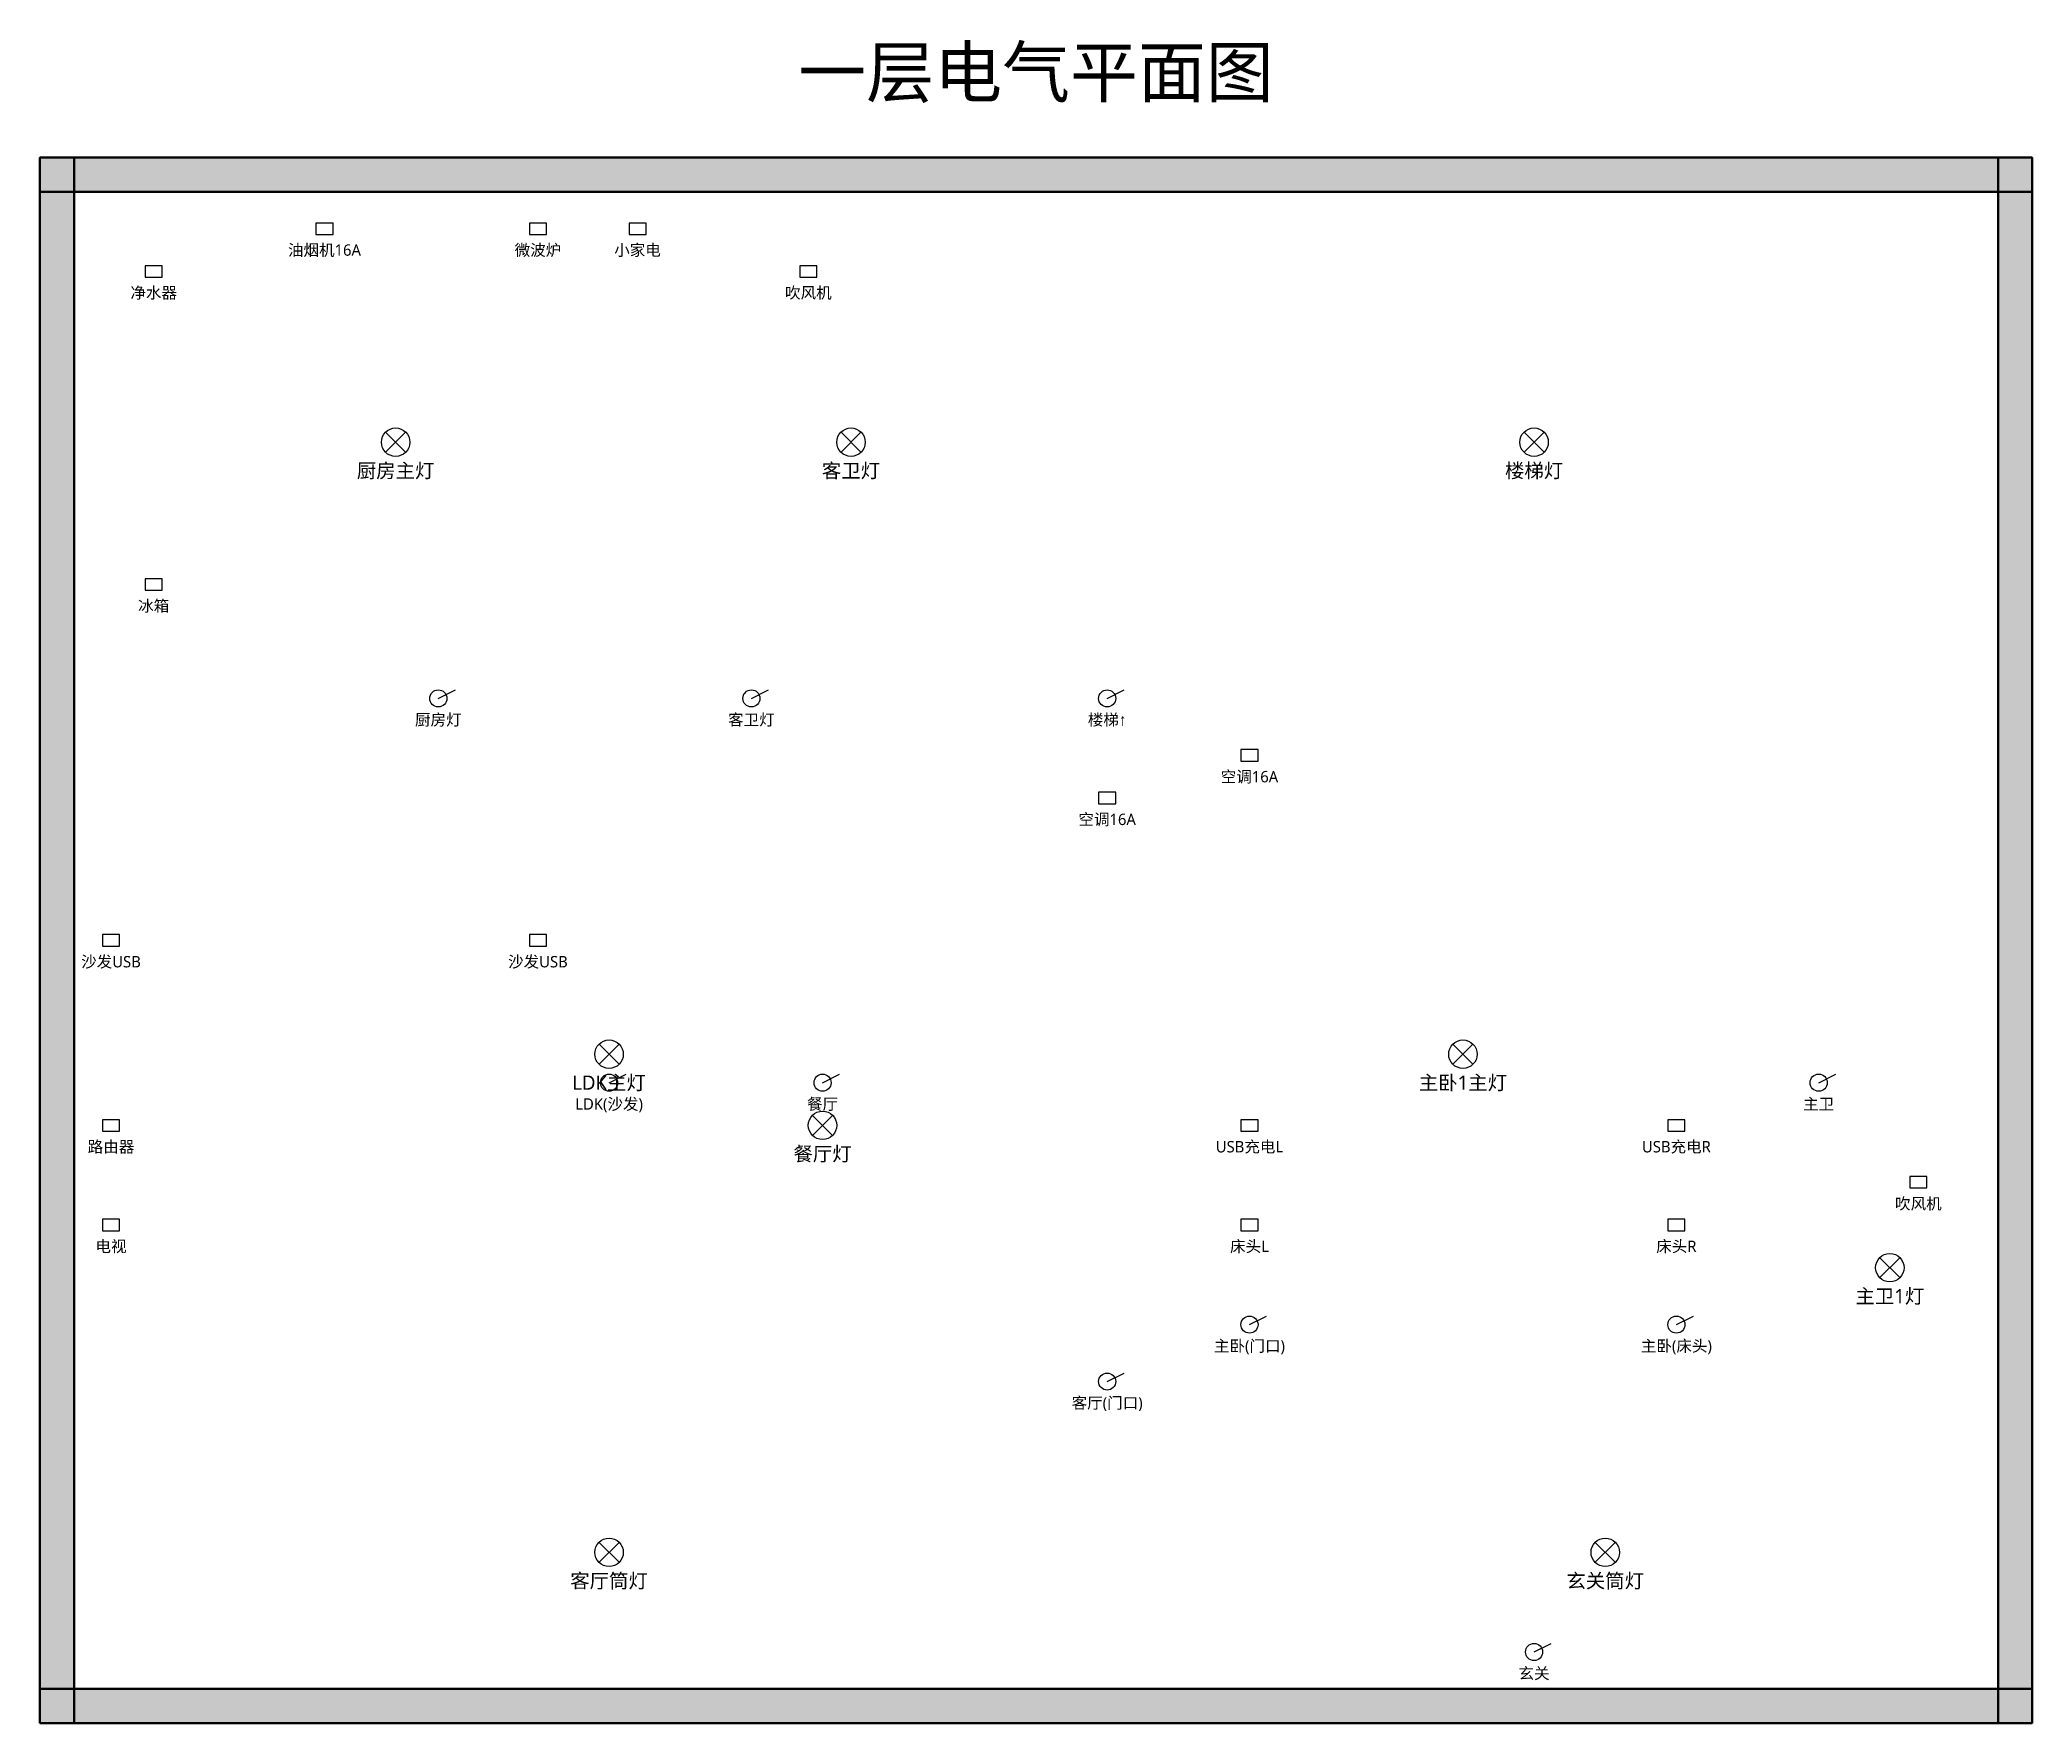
# Model space of a CAD drawing. Header units: millimetres. Extents: x 0 to 14000, y 0 to 11827.
import ezdxf
from ezdxf.enums import TextEntityAlignment as Align

# ---------------------------------------------------------------- set-up
doc = ezdxf.new("R2010")
doc.units = ezdxf.units.MM
for name, color, linetype in [('ELEC-LIGHT', 2, 'Continuous'), ('ELEC-SOCKET', 3, 'Continuous'), ('ELEC-SWITCH', 30, 'Continuous'), ('TEXT', 250, 'Continuous'), ('WALL', 250, 'Continuous'), ('WALL-FILL', 250, 'Continuous')]:
    doc.layers.add(name, color=color, linetype=linetype)
doc.styles.add('CJK', font='NotoSansCJK-Regular.ttc')

msp = doc.modelspace()

# ---------------------------------------------------------------- hatches: boundary and pattern name
at = {"layer": 'WALL-FILL'}
for points in [[(0, 10760), (14000, 10760), (14000, 11000), (0, 11000), (0, 10760)], [(0, 0), (240, 0), (240, 11000), (0, 11000), (0, 0)], [(13760, 0), (14000, 0), (14000, 11000), (13760, 11000), (13760, 0)], [(0, 0), (14000, 0), (14000, 240), (0, 240), (0, 0)]]:
    msp.add_hatch(color=250, dxfattribs=at).paths.add_polyline_path(points)

# ---------------------------------------------------------------- linework, layer by layer
at = {"layer": 'ELEC-LIGHT', "color": 2}
for p, q in [((2430, 8930), (2570, 9070)), ((2430, 9070), (2570, 8930)), ((5630, 8930), (5770, 9070)), ((5630, 9070), (5770, 8930)), ((10430, 8930), (10570, 9070)), ((10430, 9070), (10570, 8930)), ((3930, 4630), (4070, 4770)), ((3930, 4770), (4070, 4630)), ((9930, 4630), (10070, 4770)), ((9930, 4770), (10070, 4630)), ((5430, 4130), (5570, 4270)), ((5430, 4270), (5570, 4130)), ((12930, 3130), (13070, 3270)), ((12930, 3270), (13070, 3130)), ((3930, 1130), (4070, 1270)), ((3930, 1270), (4070, 1130)), ((10930, 1130), (11070, 1270)), ((10930, 1270), (11070, 1130))]:
    msp.add_line(p, q, dxfattribs=at)
for centre in [(2500, 9000), (5700, 9000), (10500, 9000), (4000, 4700), (10000, 4700), (5500, 4200), (13000, 3200), (4000, 1200), (11000, 1200)]:
    msp.add_circle(centre, 100, dxfattribs=at)
at = {"layer": 'ELEC-SOCKET', "color": 3}
for points in [[(1940, 10460), (2060, 10460), (2060, 10540), (1940, 10540), (1940, 10460)], [(3440, 10460), (3560, 10460), (3560, 10540), (3440, 10540), (3440, 10460)], [(4140, 10460), (4260, 10460), (4260, 10540), (4140, 10540), (4140, 10460)], [(740, 10160), (860, 10160), (860, 10240), (740, 10240), (740, 10160)], [(5340, 10160), (5460, 10160), (5460, 10240), (5340, 10240), (5340, 10160)], [(740, 7960), (860, 7960), (860, 8040), (740, 8040), (740, 7960)], [(8440, 6760), (8560, 6760), (8560, 6840), (8440, 6840), (8440, 6760)], [(7440, 6460), (7560, 6460), (7560, 6540), (7440, 6540), (7440, 6460)], [(440, 5460), (560, 5460), (560, 5540), (440, 5540), (440, 5460)], [(3440, 5460), (3560, 5460), (3560, 5540), (3440, 5540), (3440, 5460)], [(440, 4160), (560, 4160), (560, 4240), (440, 4240), (440, 4160)], [(8440, 4160), (8560, 4160), (8560, 4240), (8440, 4240), (8440, 4160)], [(11440, 4160), (11560, 4160), (11560, 4240), (11440, 4240), (11440, 4160)], [(13140, 3760), (13260, 3760), (13260, 3840), (13140, 3840), (13140, 3760)], [(440, 3460), (560, 3460), (560, 3540), (440, 3540), (440, 3460)], [(8440, 3460), (8560, 3460), (8560, 3540), (8440, 3540), (8440, 3460)], [(11440, 3460), (11560, 3460), (11560, 3540), (11440, 3540), (11440, 3460)]]:
    msp.add_lwpolyline(points, close=True, dxfattribs=at)
at = {"layer": 'ELEC-SWITCH', "color": 30}
for p, q in [((2800, 7200), (2920, 7260)), ((5000, 7200), (5120, 7260)), ((7500, 7200), (7620, 7260)), ((4000, 4500), (4120, 4560)), ((5500, 4500), (5620, 4560)), ((12500, 4500), (12620, 4560)), ((8500, 2800), (8620, 2860)), ((11500, 2800), (11620, 2860)), ((7500, 2400), (7620, 2460)), ((10500, 500), (10620, 560))]:
    msp.add_line(p, q, dxfattribs=at)
for centre in [(2800, 7200), (5000, 7200), (7500, 7200), (4000, 4500), (5500, 4500), (12500, 4500), (8500, 2800), (11500, 2800), (7500, 2400), (10500, 500)]:
    msp.add_circle(centre, 60, dxfattribs=at)
at = {"layer": 'WALL', "color": 250, "lineweight": 50}
for points in [[(0, 10760), (14000, 10760), (14000, 11000), (0, 11000), (0, 10760)], [(0, 0), (240, 0), (240, 11000), (0, 11000), (0, 0)], [(13760, 0), (14000, 0), (14000, 11000), (13760, 11000), (13760, 0)], [(0, 0), (14000, 0), (14000, 240), (0, 240), (0, 0)]]:
    msp.add_lwpolyline(points, close=True, dxfattribs=at)

# ---------------------------------------------------------------- texts
at = {"layer": 'TEXT', "color": 250, "style": 'CJK'}
for s, height, p in [('一层电气平面图', 350, (7000, 11600)), ('油烟机16A', 80, (2000, 10350)), ('微波炉', 80, (3500, 10350)), ('小家电', 80, (4200, 10350)), ('净水器', 80, (800, 10050)), ('吹风机', 80, (5400, 10050)), ('厨房主灯', 100, (2500, 8800)), ('客卫灯', 100, (5700, 8800)), ('楼梯灯', 100, (10500, 8800)), ('冰箱', 80, (800, 7850)), ('厨房灯', 80, (2800, 7050)), ('客卫灯', 80, (5000, 7050)), ('楼梯↑', 80, (7500, 7050)), ('空调16A', 80, (8500, 6650)), ('空调16A', 80, (7500, 6350)), ('沙发USB', 80, (500, 5350)), ('沙发USB', 80, (3500, 5350)), ('LDK主灯', 100, (4000, 4500)), ('主卧1主灯', 100, (10000, 4500)), ('LDK(沙发)', 80, (4000, 4350)), ('餐厅', 80, (5500, 4350)), ('主卫', 80, (12500, 4350)), ('路由器', 80, (500, 4050)), ('餐厅灯', 100, (5500, 4000)), ('USB充电L', 80, (8500, 4050)), ('USB充电R', 80, (11500, 4050)), ('吹风机', 80, (13200, 3650)), ('电视', 80, (500, 3350)), ('床头L', 80, (8500, 3350)), ('床头R', 80, (11500, 3350)), ('主卫1灯', 100, (13000, 3000)), ('主卧(门口)', 80, (8500, 2650)), ('主卧(床头)', 80, (11500, 2650)), ('客厅(门口)', 80, (7500, 2250)), ('客厅筒灯', 100, (4000, 1000)), ('玄关筒灯', 100, (11000, 1000)), ('玄关', 80, (10500, 350))]:
    msp.add_text(s, height=height, dxfattribs=at).set_placement(p, align=Align.MIDDLE_CENTER)

doc.saveas('drawing.dxf')
